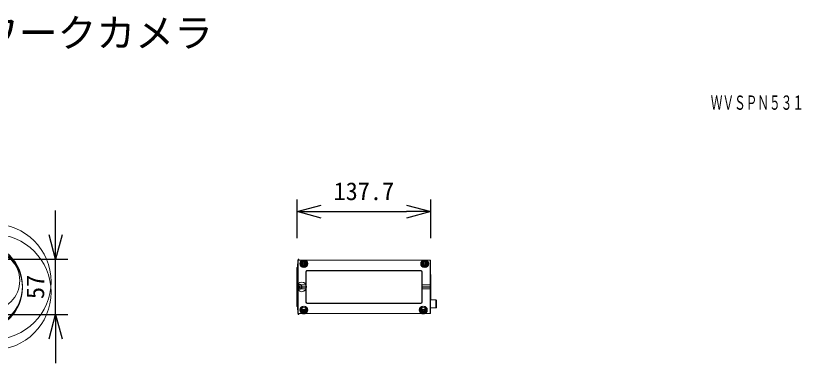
# Model space of a CAD drawing. Units: millimetres, scale not verified. Extents: x -63 to 62, y -56 to 57.
# Drawn here: x -19.8 to 61.1, y 21 to 56.7 of the extents above; entities that cross this region are included whole.
import ezdxf
from ezdxf.enums import TextEntityAlignment as Align

# ---------------------------------------------------------------- set-up
doc = ezdxf.new("R2010")
doc.units = ezdxf.units.MM
doc.header["$LTSCALE"] = 0.125
for name, color, linetype in [('0-0_0', 7, 'Continuous'), ('0-1_MOJI1', 7, 'Continuous'), ('0-3_TOUROKU', 7, 'Continuous'), ('0-5_SUNPO', 7, 'Continuous')]:
    doc.layers.add(name, color=color, linetype=linetype)
doc.layers.add('0-4_GAIKEI', color=1, linetype='Continuous', lineweight=18)
doc.styles.add('ＭＳ ゴシック', font='')
doc.styles.get('ＭＳ ゴシック').set_extended_font_data('MS Gothic')

# ---------------------------------------------------------------- blocks, each defined once
blk = doc.blocks.new('_Open30')
at = {"layer": '0-0_0'}
blk.add_line((0, 0), (-1, 0), dxfattribs=at)
blk.add_lwpolyline([(-1, 0.26795), (0, 0), (-1, -0.26795)], dxfattribs=at)
blk = doc.blocks.new('D2')
at = {"layer": '0-5_SUNPO'}
for p, q in [((48.8032, 347.5774), (48.8032, 350.0774)), ((42.7181, 345.0775), (50.0532, 345.0774)), ((48.8031, 339.3774), (48.8032, 345.0774)), ((42.7181, 339.3775), (50.0531, 339.3774)), ((48.8031, 336.8774), (48.8031, 334.3774))]:
    blk.add_line(p, q, dxfattribs=at)
at = {"layer": '0-5_SUNPO', "xscale": 2.5, "yscale": 2.5}
for p, rotation in [((48.8032, 345.0774), 269.99952), ((48.8031, 339.3774), 89.99952)]:
    blk.add_blockref('_Open30', p, dxfattribs=dict(at, rotation=rotation))
at = {"layer": '0-5_SUNPO', "style": 'ＭＳ ゴシック'}
blk.add_text('57', height=1.833, rotation=90, dxfattribs=at).set_placement((48.1782, 340.9774), align=Align.BOTTOM_LEFT)
blk = doc.blocks.new('D3')
at = {"layer": '0-5_SUNPO'}
for p, q in [((73.6698, 347.2275), (73.6698, 351.2261)), ((87.4438, 347.2275), (87.4438, 351.2261)), ((76.1698, 349.9761), (84.9438, 349.9761))]:
    blk.add_line(p, q, dxfattribs=at)
at = {"layer": '0-5_SUNPO', "xscale": 2.5, "yscale": 2.5, "rotation": 180}
blk.add_blockref('_Open30', (73.6698, 349.9761), dxfattribs=at)
at = {"layer": '0-5_SUNPO', "xscale": 2.5, "yscale": 2.5}
blk.add_blockref('_Open30', (87.4438, 349.9761), dxfattribs=at)
at = {"layer": '0-5_SUNPO', "style": 'ＭＳ ゴシック'}
blk.add_text('137.7', height=1.833, dxfattribs=at).set_placement((77.4318, 350.6011), align=Align.BOTTOM_LEFT)

msp = doc.modelspace()

# ---------------------------------------------------------------- linework, layer by layer
at = {"layer": '0-4_GAIKEI', "color": 7}
for p, q in [((9.2402, 31.2439), (9.243, 31.5668)), ((9.293, 31.6164), (22.8699, 31.6164)), ((22.9199, 31.5668), (22.9227, 31.2439)), ((9.1895, 30.8664), (9.1895, 26.8664)), ((9.2195, 31.1964), (9.2401, 31.2308)), ((9.2195, 26.5364), (9.2195, 31.1964)), ((22.9417, 29.0647), (22.9227, 31.2439)), ((22.9227, 26.4889), (22.9417, 28.6681)), ((22.9435, 28.8664), (22.9417, 29.0647)), ((22.9432, 28.8364), (22.9417, 28.6681)), ((9.2195, 26.5364), (9.2398, 26.5025)), ((9.24, 26.4889), (9.2428, 26.166)), ((9.2928, 26.1164), (22.8699, 26.1164)), ((22.9199, 26.166), (22.9227, 26.4889))]:
    msp.add_line(p, q, dxfattribs=at)
at = {"layer": '0-4_GAIKEI'}
for p, q in [((9.2695, 31.6105), (9.2695, 31.6864)), ((9.3495, 31.6864), (9.2695, 31.6864)), ((9.2902, 31.2664), (9.293, 31.6164)), ((9.2995, 31.6164), (9.2995, 31.7164)), ((9.3195, 31.7164), (9.2995, 31.7164)), ((9.3195, 31.6164), (9.3195, 31.7164)), ((9.3495, 31.6164), (9.3495, 31.6864)), ((9.7345, 31.6178), (9.728, 31.6164)), ((9.7345, 31.6178), (9.7345, 31.6171)), ((9.8395, 31.6271), (9.8395, 31.6171)), ((9.8995, 31.6271), (9.8995, 31.6171)), ((10.0045, 31.6178), (10.0045, 31.6171)), ((10.011, 31.6164), (10.0045, 31.6178)), ((22.1845, 31.6178), (22.178, 31.6164)), ((22.1845, 31.6178), (22.1845, 31.6171)), ((22.2895, 31.6271), (22.2895, 31.6171)), ((22.3495, 31.6271), (22.3495, 31.6171)), ((22.4545, 31.6178), (22.4545, 31.6171)), ((22.461, 31.6164), (22.4545, 31.6178)), ((22.8699, 31.6164), (22.8727, 31.2664)), ((9.1595, 30.8664), (9.1595, 26.8664)), ((9.1695, 30.8664), (9.1595, 30.8664)), ((9.1695, 30.8664), (9.1695, 26.8664)), ((9.2195, 31.0737), (9.2389, 31.0886)), ((9.2402, 31.2439), (9.2212, 29.0647)), ((9.2902, 31.2664), (9.2712, 29.0664)), ((10.0882, 30.4177), (10.0764, 29.0664)), ((10.0841, 29.9564), (10.117, 29.9564)), ((10.0847, 30.023), (10.1171, 30.023)), ((10.1175, 30.1122), (10.0855, 30.1122)), ((10.117, 29.9564), (10.1171, 30.023)), ((10.117, 29.9564), (10.117, 27.7764)), ((10.1175, 30.1122), (10.1171, 30.023)), ((10.1176, 30.4382), (10.1177, 30.1926)), ((10.1176, 30.4382), (10.1195, 30.4364)), ((10.1195, 30.4364), (10.1195, 27.2964)), ((10.1507, 30.5383), (10.217, 30.5383)), ((10.7597, 30.5388), (10.1514, 30.5388)), ((10.217, 30.5383), (10.2189, 30.5364)), ((10.2191, 30.5652), (10.2186, 30.5388)), ((10.2189, 30.5364), (21.9201, 30.5364)), ((21.9008, 30.5664), (10.2382, 30.5664)), ((10.419, 30.5569), (10.4186, 30.5388)), ((10.4407, 30.5618), (10.4194, 30.5618)), ((10.4407, 30.5664), (10.4407, 30.5388)), ((10.6195, 30.5664), (10.6195, 30.5388)), ((10.8792, 30.5388), (10.8786, 30.537)), ((14.2477, 30.5388), (10.8792, 30.5388)), ((14.2477, 30.5664), (14.2477, 30.5388)), ((14.2495, 30.5405), (14.2477, 30.5388)), ((14.2495, 30.5664), (14.2495, 30.5405)), ((14.4695, 30.5405), (14.2495, 30.5405)), ((14.4695, 30.5664), (14.4695, 30.5405)), ((14.4695, 30.5405), (14.4712, 30.5388)), ((14.4712, 30.5664), (14.4712, 30.5388)), ((18.2377, 30.5388), (14.4712, 30.5388)), ((18.2377, 30.5664), (18.2377, 30.5388)), ((18.2395, 30.5405), (18.2377, 30.5388)), ((18.2395, 30.5664), (18.2395, 30.5405)), ((18.4595, 30.5405), (18.2395, 30.5405)), ((18.4595, 30.5664), (18.4595, 30.5405)), ((18.4595, 30.5405), (18.4612, 30.5388)), ((18.4612, 30.5664), (18.4612, 30.5388)), ((21.5597, 30.5388), (18.4612, 30.5388)), ((21.6792, 30.5388), (21.6786, 30.537)), ((21.9224, 30.5388), (21.6792, 30.5388)), ((21.9224, 30.5388), (21.9201, 30.5364)), ((22.0248, 30.5008), (22.0009, 30.5008)), ((22.022, 30.439), (22.0195, 30.4364)), ((22.0195, 30.4364), (22.0195, 27.2964)), ((22.0626, 29.0664), (22.0508, 30.4177)), ((9.1695, 29.5621), (9.1595, 29.5621)), ((9.1695, 29.3664), (9.1595, 29.3664)), ((9.1695, 29.2173), (9.1595, 29.2173)), ((9.1695, 29.1664), (9.1595, 29.1664)), ((9.1695, 28.5664), (9.1595, 28.5664)), ((9.1695, 28.5155), (9.1595, 28.5155)), ((9.1695, 28.3664), (9.1595, 28.3664)), ((9.2195, 28.8664), (9.2212, 29.0647)), ((9.2195, 29.0501), (9.2211, 29.0501)), ((9.2195, 28.8664), (10.0746, 28.8664)), ((9.2195, 28.8364), (9.2209, 28.6681)), ((9.2195, 28.8364), (10.0749, 28.8364)), ((9.2195, 28.6827), (9.2208, 28.6827)), ((9.2209, 28.6681), (9.24, 26.4889)), ((9.2695, 28.8664), (9.2712, 29.0664)), ((9.2695, 28.8364), (9.2709, 28.6664)), ((9.2709, 28.6664), (9.29, 26.4664)), ((9.2712, 29.0664), (10.0764, 29.0664)), ((9.3495, 28.8364), (9.3495, 28.8664)), ((9.4195, 28.8364), (9.4195, 28.8664)), ((9.4495, 28.8664), (9.45, 28.8364)), ((9.4495, 28.8664), (9.4495, 28.8364)), ((9.8598, 28.8664), (9.8593, 28.8364)), ((9.924, 28.8665), (9.924, 28.8365)), ((9.9261, 28.8363), (9.9261, 28.8664)), ((10.0746, 28.8664), (10.0764, 29.0664)), ((10.0749, 28.8364), (10.0764, 28.6664)), ((22.0643, 28.8664), (22.0626, 29.0664)), ((22.064, 28.8364), (22.0626, 28.6664)), ((22.064, 28.8364), (22.9432, 28.8364)), ((22.0643, 28.8664), (22.9435, 28.8664)), ((22.2128, 28.8364), (22.2128, 28.8664)), ((22.2149, 28.8363), (22.2149, 28.8664)), ((22.2195, 28.8364), (22.2195, 28.8624)), ((22.2812, 28.8664), (22.2818, 28.8364)), ((22.6247, 28.8664), (22.6242, 28.8364)), ((22.6395, 28.8364), (22.6395, 28.8664)), ((22.7395, 28.8363), (22.7395, 28.8664)), ((22.7895, 28.8363), (22.7895, 28.8664)), ((22.7995, 28.8364), (22.7995, 28.8664)), ((22.8727, 26.4664), (22.8917, 28.6664)), ((22.8935, 28.8664), (22.8917, 29.0664)), ((22.8932, 28.8364), (22.8917, 28.6664)), ((9.1695, 28.1707), (9.1595, 28.1707)), ((10.0841, 27.7764), (10.117, 27.7764)), ((10.0847, 27.7098), (10.1171, 27.7098)), ((10.1175, 27.6206), (10.0855, 27.6206)), ((10.1177, 27.5402), (10.0862, 27.5402)), ((10.117, 27.7764), (10.1171, 27.7098)), ((10.1171, 27.7098), (10.1175, 27.6206)), ((10.1175, 27.6206), (10.1177, 27.5402)), ((10.1177, 27.5402), (10.1176, 27.2946)), ((22.9318, 27.5314), (23.4695, 27.5314)), ((23.4695, 26.7014), (23.4695, 27.5314)), ((9.1695, 26.8664), (9.1595, 26.8664)), ((10.1176, 27.2946), (10.1195, 27.2964)), ((10.7597, 27.194), (10.1382, 27.194)), ((21.9206, 27.1664), (10.2183, 27.1664)), ((10.7597, 27.194), (10.7603, 27.1958)), ((10.7603, 27.1958), (10.8786, 27.1958)), ((10.8792, 27.194), (10.8786, 27.1958)), ((14.2477, 27.194), (10.8792, 27.194)), ((14.2477, 27.194), (14.2477, 27.1664)), ((14.2495, 27.1923), (14.2477, 27.194)), ((14.2495, 27.1664), (14.2495, 27.1923)), ((14.4695, 27.1923), (14.4712, 27.194)), ((14.4712, 27.194), (14.4712, 27.1664)), ((18.2377, 27.194), (18.2377, 27.1664)), ((18.2395, 27.1664), (18.2395, 27.1923)), ((18.4595, 27.1923), (18.4612, 27.194)), ((18.4595, 27.1664), (18.4595, 27.1923)), ((21.5597, 27.194), (18.4612, 27.194)), ((18.4612, 27.194), (18.4612, 27.1664)), ((21.5597, 27.194), (21.5603, 27.1958)), ((21.5603, 27.1958), (21.6786, 27.1958)), ((21.6792, 27.194), (21.6786, 27.1958)), ((21.9224, 27.194), (21.6792, 27.194)), ((21.9224, 27.194), (21.9201, 27.1964)), ((22.0335, 27.232), (22.0009, 27.232)), ((22.022, 27.2938), (22.0195, 27.2964)), ((22.9246, 26.7014), (23.4695, 26.7014)), ((23.5195, 26.7514), (23.5195, 27.4814)), ((9.2195, 26.6591), (9.2386, 26.6444)), ((9.2695, 26.1222), (9.2695, 26.0464)), ((9.2695, 26.0464), (9.3495, 26.0464)), ((9.29, 26.4664), (9.2928, 26.1164)), ((9.2995, 26.1164), (9.2995, 26.0164)), ((9.3195, 26.0164), (9.2995, 26.0164)), ((9.3195, 26.1164), (9.3195, 26.0164)), ((9.3495, 26.1164), (9.3495, 26.0464)), ((9.728, 26.1164), (9.7345, 26.115)), ((9.7345, 26.115), (9.7345, 26.1157)), ((9.7995, 26.1057), (9.7805, 26.108)), ((9.8395, 26.1057), (9.8395, 26.1157)), ((9.8995, 26.1057), (9.8995, 26.1157)), ((9.9395, 26.1057), (9.9592, 26.1081)), ((10.0045, 26.115), (10.011, 26.1164)), ((10.0045, 26.115), (10.0045, 26.1157)), ((22.028, 26.1164), (22.0345, 26.115)), ((22.0345, 26.115), (22.0345, 26.1157)), ((22.0995, 26.1057), (22.0805, 26.108)), ((22.1395, 26.1057), (22.1395, 26.1157)), ((22.1995, 26.1057), (22.1995, 26.1157)), ((22.2395, 26.1057), (22.2592, 26.1081)), ((22.3045, 26.115), (22.311, 26.1164)), ((22.3045, 26.115), (22.3045, 26.1157)), ((22.8699, 26.1164), (22.8727, 26.4664))]:
    msp.add_line(p, q, dxfattribs=at)
for points in [[(22.0626, 29.0664), (22.8917, 29.0664), (22.8727, 31.2664)], [(10.1175, 30.1122), (10.1177, 30.1926), (10.0862, 30.1926)], [(10.7597, 30.5388), (10.7603, 30.537), (10.8786, 30.537)], [(21.5597, 30.5388), (21.5603, 30.537), (21.6786, 30.537)], [(9.2709, 28.6664), (10.0764, 28.6664), (10.0883, 27.2953)], [(22.0506, 27.2953), (22.0626, 28.6664), (22.8917, 28.6664)], [(10.1376, 27.1945), (10.217, 27.1945), (10.2189, 27.1964), (21.9201, 27.1964)], [(14.4695, 27.1664), (14.4695, 27.1923), (14.2495, 27.1923)], [(18.4595, 27.1923), (18.2395, 27.1923), (18.2377, 27.194), (14.4712, 27.194)]]:
    msp.add_lwpolyline(points, dxfattribs=at)
for centre, radius in [((-22.1114, 29.4014), 5.9439), ((-22.1114, 28.3314), 5.9439), ((-23.5481, 28.9474), 4.4371), ((-23.5481, 28.7854), 4.4371), ((-22.4405, 29.5144), 3.0494), ((9.8396, 31.2426), 0.3866), ((9.8383, 31.2552), 0.3739), ((9.8994, 31.2426), 0.3866), ((9.8341, 31.3099), 0.319), ((9.9007, 31.2552), 0.3739), ((9.8318, 31.3496), 0.2793), ((9.9049, 31.3099), 0.319), ((9.8295, 31.4026), 0.2262), ((9.9071, 31.3496), 0.2793), ((9.8281, 31.4472), 0.1816), ((9.8278, 31.4687), 0.1601), ((9.9095, 31.4026), 0.2262), ((9.8278, 31.512), 0.1168), ((9.8279, 31.5226), 0.1062), ((9.9109, 31.4472), 0.1816), ((9.9111, 31.4687), 0.1601), ((9.8291, 31.5616), 0.0672), ((9.8297, 31.5688), 0.06), ((9.9111, 31.512), 0.1168), ((9.8318, 31.5956), 0.0331), ((9.832, 31.5978), 0.0309), ((9.911, 31.5226), 0.1062), ((9.834, 31.6119), 0.0167), ((9.8343, 31.6132), 0.0154), ((9.8363, 31.6217), 0.00654), ((9.8377, 31.6254), 0.00267), ((9.8386, 31.6267), 0.00103), ((9.839, 31.6271), 0.00048), ((9.9098, 31.5616), 0.0672), ((9.9092, 31.5688), 0.06), ((9.9072, 31.5956), 0.0331), ((9.907, 31.5978), 0.0309), ((9.9049, 31.6119), 0.0167), ((9.9047, 31.6132), 0.0154), ((9.9027, 31.6217), 0.00654), ((9.9013, 31.6254), 0.00267), ((9.9004, 31.6267), 0.00103), ((9.8999, 31.6271), 0.00048), ((22.2896, 31.2426), 0.3866), ((22.2883, 31.2552), 0.3739), ((22.3494, 31.2426), 0.3866), ((22.2841, 31.3099), 0.319), ((22.3507, 31.2552), 0.3739), ((22.2818, 31.3496), 0.2793), ((22.3549, 31.3099), 0.319), ((22.2795, 31.4026), 0.2262), ((22.3571, 31.3496), 0.2793), ((22.2781, 31.4472), 0.1816), ((22.2778, 31.4687), 0.1601), ((22.3595, 31.4026), 0.2262), ((22.2778, 31.512), 0.1168), ((22.2779, 31.5226), 0.1062), ((22.3609, 31.4472), 0.1816), ((22.3611, 31.4687), 0.1601), ((22.2791, 31.5616), 0.0672), ((22.2797, 31.5688), 0.06), ((22.3611, 31.512), 0.1168), ((22.2818, 31.5956), 0.0331), ((22.282, 31.5978), 0.0309), ((22.361, 31.5226), 0.1062), ((22.284, 31.6119), 0.0167), ((22.2843, 31.6132), 0.0154), ((22.2863, 31.6217), 0.00654), ((22.2877, 31.6254), 0.00267), ((22.2886, 31.6267), 0.00103), ((22.289, 31.6271), 0.00048), ((22.3598, 31.5616), 0.0672), ((22.3592, 31.5688), 0.06), ((22.3572, 31.5956), 0.0331), ((22.357, 31.5978), 0.0309), ((22.3549, 31.6119), 0.0167), ((22.3547, 31.6132), 0.0154), ((22.3527, 31.6217), 0.00654), ((22.3513, 31.6254), 0.00267), ((22.3504, 31.6267), 0.00103), ((22.3499, 31.6271), 0.00048), ((9.662, 28.866), 0.4924), ((9.6592, 28.8668), 0.4896), ((9.197, 28.8523), 0.0345), ((9.1969, 28.8807), 0.0343), ((9.1936, 28.8898), 0.0246), ((9.4339, 28.8621), 0.2643), ((9.4037, 28.8717), 0.234), ((9.2992, 28.8765), 0.1294), ((9.306, 28.8566), 0.1362), ((9.2584, 28.8527), 0.0884), ((9.2326, 28.8831), 0.0625), ((9.2286, 28.8489), 0.0585), ((9.1927, 28.8411), 0.0225), ((9.2092, 28.8451), 0.0386), ((9.2059, 28.8886), 0.0352), ((9.1966, 28.8409), 0.0254), ((9.1941, 28.893), 0.0226), ((9.1903, 28.8954), 0.0182), ((9.1903, 28.8374), 0.0182), ((9.8396, 26.4902), 0.3866), ((9.8994, 26.4902), 0.3866), ((9.8341, 26.4229), 0.319), ((9.9049, 26.4229), 0.319), ((22.1396, 26.4902), 0.3866), ((22.1994, 26.4902), 0.3866), ((22.1341, 26.4229), 0.319), ((22.2049, 26.4229), 0.319), ((9.8295, 26.3302), 0.2262), ((9.8278, 26.2641), 0.1601), ((9.9095, 26.3302), 0.2262), ((9.8278, 26.2187), 0.1147), ((9.8279, 26.2102), 0.1062), ((9.9111, 26.2641), 0.1601), ((9.8287, 26.1803), 0.0764), ((9.8297, 26.164), 0.06), ((9.8307, 26.1476), 0.0435), ((9.832, 26.135), 0.0309), ((9.911, 26.2102), 0.1062), ((9.833, 26.1275), 0.0233), ((9.834, 26.1209), 0.0167), ((9.8351, 26.1157), 0.0113), ((9.8363, 26.1111), 0.00654), ((9.8367, 26.1099), 0.00527), ((9.8377, 26.1074), 0.00267), ((9.8377, 26.1074), 0.00257), ((9.8385, 26.1061), 0.0011), ((9.8386, 26.1061), 0.00103), ((9.8389, 26.1057), 0.00054), ((9.839, 26.1057), 0.00048), ((9.839, 26.1057), 0.00043), ((9.9092, 26.164), 0.06), ((9.907, 26.135), 0.0309), ((9.9049, 26.1209), 0.0167), ((9.9027, 26.1111), 0.00654), ((9.9013, 26.1074), 0.00267), ((9.9004, 26.1061), 0.00103), ((9.8999, 26.1057), 0.00048), ((22.1295, 26.3302), 0.2262), ((22.1278, 26.2641), 0.1601), ((22.2095, 26.3302), 0.2262), ((22.1278, 26.2187), 0.1147), ((22.1279, 26.2102), 0.1062), ((22.2111, 26.2641), 0.1601), ((22.1287, 26.1803), 0.0764), ((22.1297, 26.164), 0.06), ((22.1307, 26.1476), 0.0435), ((22.132, 26.135), 0.0309), ((22.211, 26.2102), 0.1062), ((22.133, 26.1275), 0.0233), ((22.134, 26.1209), 0.0167), ((22.1351, 26.1157), 0.0113), ((22.1363, 26.1111), 0.00654), ((22.1367, 26.1099), 0.00527), ((22.1377, 26.1074), 0.00267), ((22.1377, 26.1074), 0.00257), ((22.1385, 26.1061), 0.0011), ((22.1386, 26.1061), 0.00103), ((22.1389, 26.1057), 0.00054), ((22.139, 26.1057), 0.00048), ((22.139, 26.1057), 0.00043), ((22.2092, 26.164), 0.06), ((22.207, 26.135), 0.0309), ((22.2049, 26.1209), 0.0167), ((22.2027, 26.1111), 0.00654), ((22.2013, 26.1074), 0.00267), ((22.2004, 26.1061), 0.00103), ((22.1999, 26.1057), 0.00048)]:
    msp.add_circle(centre, radius, dxfattribs=at)
at = {"layer": '0-4_GAIKEI', "color": 7}
for centre, radius, start, end in [((9.293, 31.5664), 0.05, 90, 179.5), ((22.8699, 31.5664), 0.05, 0.5, 90), ((8.2195, 31.1095), 1, 345.93013, 0), ((8.2195, 26.6233), 1, 0, 14.06987), ((9.2928, 26.1664), 0.05, 180.5, 270), ((22.8699, 26.1664), 0.05, 270, 359.5)]:
    msp.add_arc(centre, radius, start, end, dxfattribs=at)
at = {"layer": '0-4_GAIKEI'}
for centre, radius, start, end in [((9.2995, 31.6864), 0.03, 90, 180), ((9.3195, 31.6864), 0.03, 0, 90), ((9.8695, 30.9562), 0.6745, 95.96056, 101.54919), ((9.8695, 30.9565), 0.6742, 95.95873, 101.54976), ((9.8695, 30.9564), 0.6614, 87.40001, 92.60144), ((9.8694, 30.9562), 0.6745, 78.45081, 84.03944), ((9.8695, 30.9565), 0.6742, 78.45024, 84.04127), ((22.3195, 30.9562), 0.6745, 95.96056, 101.54919), ((22.3195, 30.9565), 0.6742, 95.95873, 101.54976), ((22.3195, 30.9564), 0.6614, 87.40001, 92.60144), ((22.3194, 30.9562), 0.6745, 78.45081, 84.03944), ((22.3195, 30.9565), 0.6742, 78.45024, 84.04127), ((9.2195, 30.6124), 0.05, 126.8284, 180), ((10.2382, 30.4164), 0.15, 90, 179.5), ((10.2172, 30.4387), 0.0995, 90.13156, 180.28975), ((10.2191, 30.4369), 0.0996, 90.12818, 180.27495), ((10.4489, 30.5564), 0.03, 160.54792, 179), ((10.8195, 30.4564), 0.1017, 54.05545, 125.94438), ((10.8195, 30.4564), 0.1, 53.73237, 126.26763), ((21.6195, 30.4564), 0.1017, 54.05545, 125.94438), ((21.6195, 30.4564), 0.1, 53.73237, 126.26763), ((21.9008, 30.4164), 0.15, 0.5, 90), ((21.9199, 30.4369), 0.0996, 359.72403, 89.87185), ((21.9224, 30.4388), 0.1, 38.31774, 90.00301), ((21.9216, 30.4391), 0.1005, 359.93201, 37.86499), ((9467.9567, 28.8664), 9445.9348, 179.99046, 180.00954), ((60.2982, 28.6978), 51.084, 178.64524, 179.18542), ((22.2995, 28.7664), 0.125, 126.87031, 132.55584), ((59.2036, 29.0158), 49.9892, 180.81046, 181.34068), ((23.4695, 27.4814), 0.05, 0, 90), ((9.2195, 27.1204), 0.05, 180, 233.17159), ((10.2183, 27.2964), 0.13, 180.5, 270), ((10.2172, 27.2941), 0.0995, 179.71025, 269.86844), ((10.2191, 27.2959), 0.0996, 179.72403, 269.87185), ((10.8195, 27.2764), 0.1017, 234.05545, 305.94438), ((10.8195, 27.2764), 0.1, 233.73237, 306.26763), ((21.6195, 27.2764), 0.1017, 234.05545, 305.94438), ((21.6195, 27.2764), 0.1, 233.73237, 306.26763), ((21.9199, 27.2959), 0.0996, 270.12815, 0.27597), ((21.9206, 27.2964), 0.13, 270, 359.5), ((21.9224, 27.294), 0.1, 269.99699, 321.68226), ((21.9216, 27.2937), 0.1005, 322.13501, 0.06799), ((23.4695, 26.7514), 0.05, 270, 0), ((9.2995, 26.0464), 0.03, 180, 270), ((9.3195, 26.0464), 0.03, 270, 0), ((9.8695, 26.7763), 0.6742, 258.45024, 264.04127), ((9.8695, 26.7764), 0.6614, 267.40001, 272.60186), ((9.9095, 26.1555), 0.0515, 260.78319, 271.92393), ((9.8695, 26.7763), 0.6742, 275.95873, 281.54976), ((22.1695, 26.7763), 0.6742, 258.45024, 264.04127), ((22.1695, 26.7764), 0.6614, 267.40001, 272.60186), ((22.2095, 26.1555), 0.0515, 260.78319, 271.92393), ((22.1695, 26.7763), 0.6742, 275.95873, 281.54976)]:
    msp.add_arc(centre, radius, start, end, dxfattribs=at)
for centre, major_axis, start_param, end_param in [((9.2709, 28.6686), (-0.05, -0.0004), 6.2831844, 7.853601), ((9.2712, 29.0642), (0.05, -0.0004), 1.571177, 3.1415924), ((22.8917, 29.0642), (-0.05, -0.0004), 3.1415927, 4.7120083), ((22.8917, 28.6686), (-0.05, 0.0004), 1.571177, 3.1415925)]:
    msp.add_ellipse(centre, major_axis=major_axis, ratio=0.043618, start_param=start_param, end_param=end_param, dxfattribs=at)

# ---------------------------------------------------------------- block references
at = {"layer": '0-5_SUNPO'}
for name in ['D3', 'D2']:
    msp.add_blockref(name, (-64.5003, -313.3611), dxfattribs=at)

# ---------------------------------------------------------------- texts
at = {"layer": '0-1_MOJI1', "style": 'ＭＳ ゴシック'}
msp.add_text('ネットワークカメラ', height=2.933, dxfattribs=at).set_placement((-35.5003, 52.6389), align=Align.BOTTOM_LEFT)
at = {"layer": '0-3_TOUROKU', "style": 'ＭＳ ゴシック', "width": 0.6}
msp.add_text('ＷＶＳＰＮ５３１', height=1.466, dxfattribs=at).set_placement((51.7797, 46.6389), align=Align.BOTTOM_LEFT)

doc.saveas('drawing.dxf')
